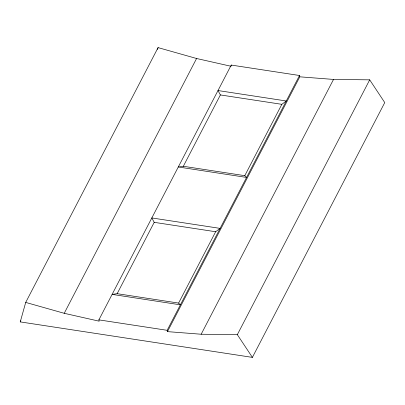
<?xml version="1.0" encoding="UTF-8"?>
<svg xmlns="http://www.w3.org/2000/svg" width="405" height="405" viewBox="0 0 405 405"><rect width="100%" height="100%" fill="white"/><g stroke="black" fill="none" stroke-linecap="round" stroke-linejoin="round"><path stroke-width="0.61" d="M252.391 357.387L237.34 334.651L201.169 334.236L167.452 331.629L299.811 76.823L333.528 79.426L369.699 79.846L384.75 102.581L252.391 357.387L20.25 321.899L25.712 302.419L158.077 47.613L196.582 58.497L230.921 66.248M157.56 49.44L158.077 47.613M20.25 321.899L20.832 320.775M25.712 302.419L64.223 313.303L196.582 58.497M64.223 313.303L99.174 321.19L98.876 319.869L231.235 65.063L299.513 75.502L299.811 76.823M117.151 293.686L154.209 222.34L151.819 217.946L220.097 228.385L215.657 231.736L178.6 303.082L117.151 293.686L112.109 294.389L180.387 304.828L178.6 303.082M183.328 166.283L220.391 94.937L218.001 90.543L286.274 100.982L281.839 104.328L244.777 175.674L183.328 166.283L178.291 166.987L246.569 177.425L244.777 175.674M167.452 331.629L167.154 330.308L299.513 75.502M201.169 334.236L333.528 79.426M237.34 334.651L369.699 79.846M220.391 94.937L281.839 104.328M154.209 222.34L215.657 231.736M98.876 319.869L167.154 330.308M231.235 65.063L231.437 65.944"/></g></svg>
